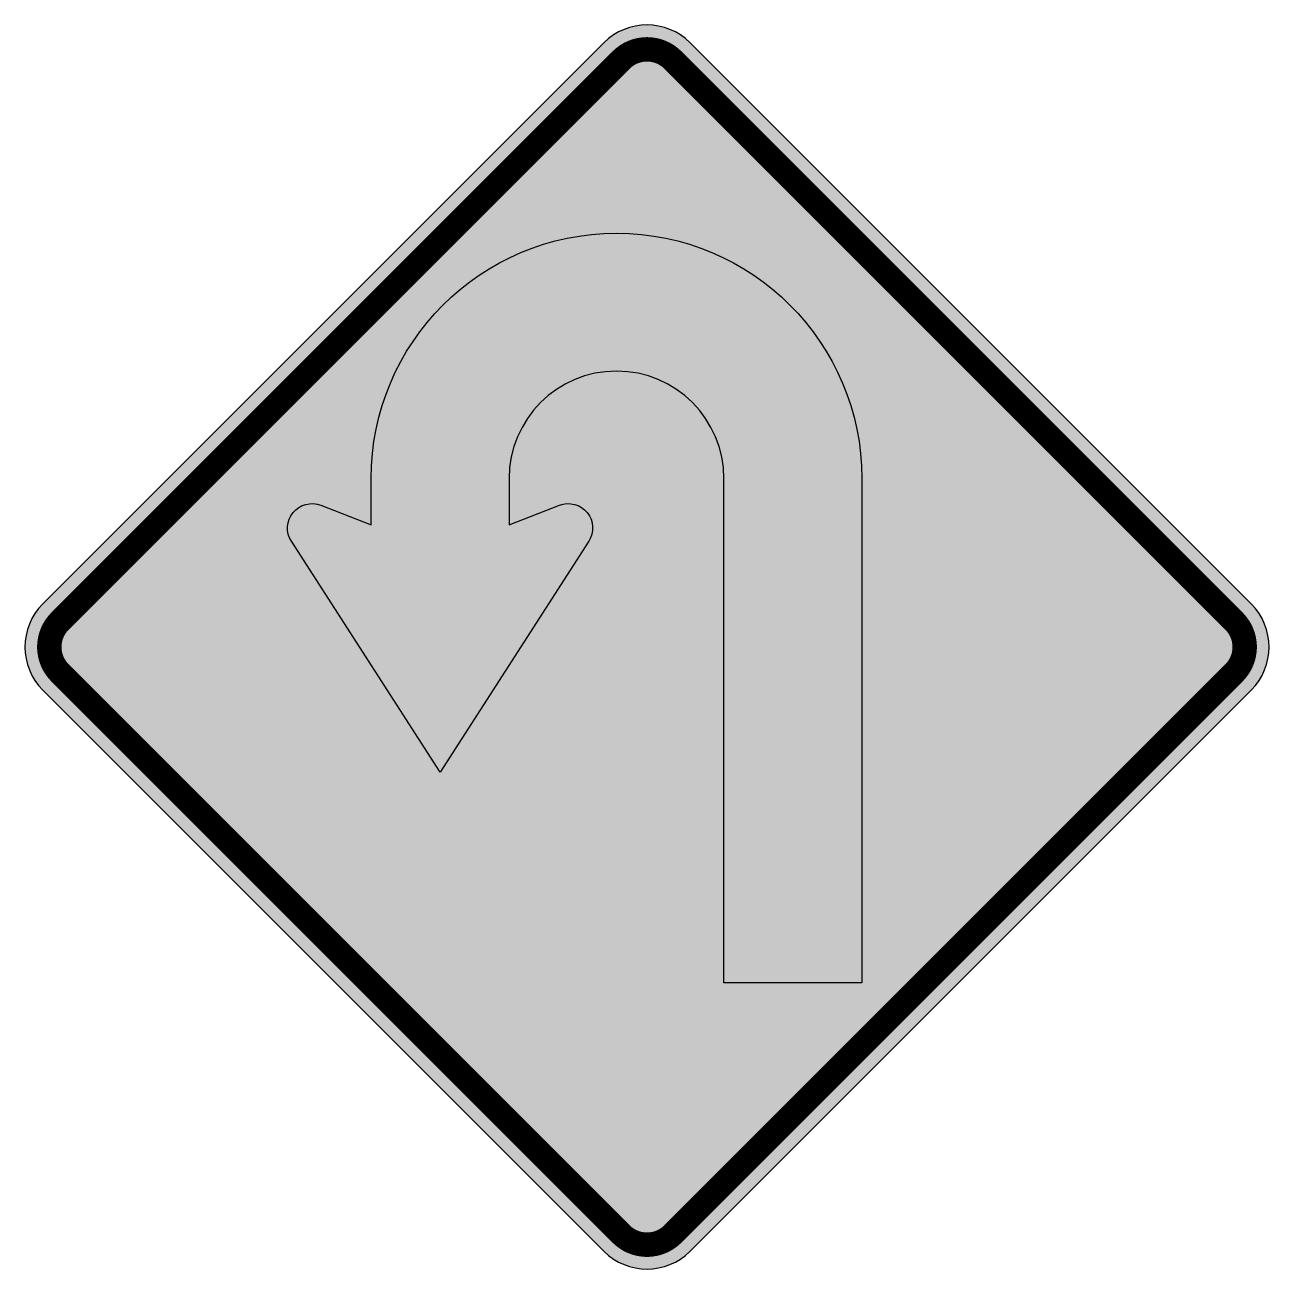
# Model space of a CAD drawing. Header units: millimetres. Extents: x -510 to 510, y -510 to 510.
import ezdxf

# ---------------------------------------------------------------- set-up
doc = ezdxf.new("R2010")
doc.units = ezdxf.units.MM
doc.header["$LTSCALE"] = 10
doc.header["$MEASUREMENT"] = 0
doc.layers.get('0').update_dxf_attribs({"linetype": 'CONTINUOUS'})

msp = doc.modelspace()

# ---------------------------------------------------------------- hatches: boundary and pattern name
h = msp.add_hatch(color=50)
h.dxf.hatch_style = 1
edge = h.paths.add_edge_path()
edge.add_line((35.35533905932738, -494.9747468305835), (494.9747468305834, -35.35533905932738))
edge.add_arc((459.619407771256, 2.131628207280301e-14), 50.00000000000002, 315, 404.9999999999999)
edge.add_line((494.9747468305834, 35.35533905932742), (35.35533905932738, 494.9747468305833))
edge.add_arc((-3.197442310920451e-14, 459.619407771256), 49.99999999999998, 44.99999999999993, 135)
edge.add_line((-35.35533905932738, 494.9747468305834), (-494.9747468305835, 35.35533905932738))
edge.add_arc((-459.6194077712561, -3.552713678800501e-15), 50, 135, 225)
edge.add_line((-494.9747468305835, -35.35533905932738), (-35.35533905932738, -494.9747468305836))
edge.add_arc((-2.842170943040401e-14, -459.6194077712561), 50.00000000000002, 225.0000000000001, 315)
h = msp.add_hatch(color=256)
h.dxf.hatch_style = 1
edge = h.paths.add_edge_path()
edge.add_line((-47.68471337579621, 86.63463433262692), (-169.4999999999999, -102.5373401896662))
edge.add_line((-169.4999999999999, -102.5373401896662), (-291.3152866242041, 86.63463433262737))
edge.add_arc((-274.5000000000011, 97.46265981033461), 19.99999999999943, 68.67631373649863, 212.7790806680714, ccw=False)
edge.add_line((-267.2272727272729, 116.0934793848056), (-225.9999999999999, 99.99999999999996))
edge.add_line((-225.9999999999999, 99.99999999999996), (-225.9999999999999, 138))
edge.add_arc((-24.99999999999994, 138), 201, 360, 540, ccw=False)
edge.add_line((176.0000000000001, 138), (176.0000000000001, -275.0000000000001))
edge.add_line((176.0000000000001, -275.0000000000001), (63.00000000000006, -275))
edge.add_line((63.00000000000006, -275), (63.00000000000006, 138))
edge.add_arc((-24.99999999999994, 138), 88, 360, 540)
edge.add_line((-112.9999999999999, 138), (-112.9999999999999, 100.0000000000001))
edge.add_line((-112.9999999999999, 100.0000000000001), (-71.77272727272742, 116.0934793848056))
edge.add_arc((-64.49999999999929, 97.46265981033437), 19.99999999999964, 327.2209193319282, 471.32368626350103, ccw=False)

# ---------------------------------------------------------------- linework, layer by layer
at = {"color": 50, "flags": 128}
msp.add_lwpolyline([(35.35533905932738, -494.9747468305835), (494.9747468305834, -35.35533905932738, 0.414213562373095), (494.9747468305834, 35.35533905932742), (35.35533905932738, 494.9747468305833, 0.414213562373095), (-35.35533905932738, 494.9747468305834), (-494.9747468305835, 35.35533905932738, 0.414213562373095), (-494.9747468305835, -35.35533905932738), (-35.35533905932738, -494.9747468305836, 0.414213562373095)], format="xyb", close=True, dxfattribs=at)
at = {"const_width": 20.00000000000001, "flags": 128}
msp.add_lwpolyline([(21.21320343559639, -480.8326112068524), (480.8326112068524, -21.21320343559648, 0.4142135623730951), (480.8326112068524, 21.21320343559643), (21.21320343559639, 480.8326112068524, 0.4142135623730951), (-21.21320343559635, 480.8326112068524), (-480.8326112068525, 21.21320343559643, 0.4142135623730951), (-480.8326112068525, -21.21320343559648), (-21.21320343559651, -480.8326112068524, 0.4142135623730951), (21.21320343559639, -480.8326112068524, 0.4142135623730951)], format="xyb", dxfattribs=at)
msp.add_lwpolyline([(-47.68471337579621, 86.63463433262692), (-169.4999999999999, -102.5373401896662), (-291.3152866242041, 86.63463433262739, -0.7272278537010706), (-267.2272727272729, 116.0934793848056), (-225.9999999999999, 99.99999999999996), (-225.9999999999999, 138, -0.9999999999999999), (176.0000000000001, 138), (176.0000000000001, -275.0000000000001), (63.00000000000006, -275), (63.00000000000006, 138, 0.9999999999999999), (-112.9999999999999, 138), (-112.9999999999999, 100.0000000000001), (-71.77272727272742, 116.0934793848056, -0.7272278537010702)], format="xyb", close=True)

doc.saveas('drawing.dxf')
